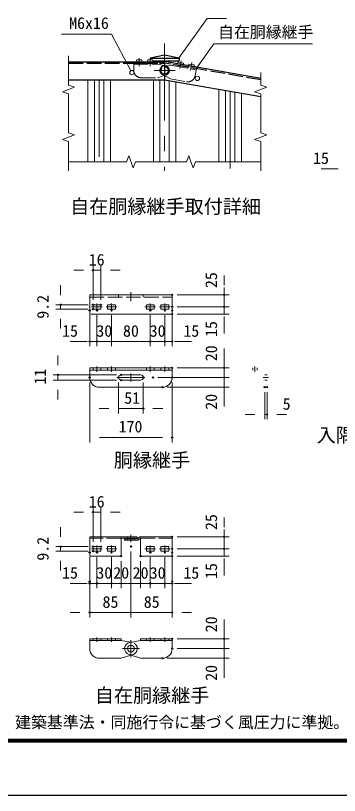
# Model space of a CAD drawing. Units: millimetres, scale not verified, with parts at other scales. Extents: x -4200 to 4200, y -2970 to 2970.
# Drawn here: x 757 to 2092, y -2970 to 244 of the extents above; entities that cross this region are included whole.
import ezdxf
from ezdxf.enums import TextEntityAlignment as Align

# ---------------------------------------------------------------- set-up
doc = ezdxf.new("R2010")
doc.units = ezdxf.units.MM
doc.header["$LTSCALE"] = 10
doc.header["$PDMODE"] = 32
doc.header["$PDSIZE"] = 5
doc.linetypes.add('DASHED', pattern=[7.5, 6, -1.5])
doc.linetypes.add('USER1', pattern=[50.8, 31.75, -6.35, 6.35, -6.35])
for name, color, linetype, lineweight in [('0-0_D-BMK', 2, 'USER1', 13), ('0-2_D-STR1', 1, 'Continuous', 25), ('0-3_D-STR3', 3, 'Continuous', 13), ('0-4_D-STR2', 7, 'Continuous', 13), ('0-5_D-STR-DIM', 7, 'Continuous', 13), ('0-8_D-TTL-TXT', 7, 'Continuous', 25), ('0-9_D-STR-TXT', 7, 'Continuous', 13), ('0-A_D-TTL', 7, 'Continuous', 25)]:
    doc.layers.add(name, color=color, linetype=linetype, lineweight=lineweight)
doc.layers.add('0-7_Defpoints', color=8, linetype='Continuous')
doc.styles.add('ＭＳ ゴシック', font='')
doc.styles.get('ＭＳ ゴシック').set_extended_font_data('MS Gothic')

msp = doc.modelspace()

# ---------------------------------------------------------------- linework, layer by layer
at = {"layer": '0-0_D-BMK'}
for p, q in [((1371.43, 129.25), (1371.43, -395.75)), ((1266.43, 69.25), (1266.43, 36.25)), ((1311.43, 69.25), (1311.43, 36.25)), ((1439.38, 58.06), (1433.65, 25.56)), ((1483.7, 50.24), (1477.97, 17.75)), ((1328.02, 18.25), (1414.68, 18.25)), ((1101.43, -20.75), (1101.43, -395.75)), ((1641.43, -68.96), (1641.43, -395.75)), ((1232.41, -895.95), (1232.41, -932.25)), ((1070.41, -956.63), (1114.41, -956.63)), ((1092.41, -942.03), (1092.41, -971.23)), ((1130.41, -956.63), (1174.41, -956.63)), ((1152.41, -942.03), (1152.41, -971.23)), ((1334.41, -956.63), (1290.41, -956.63)), ((1312.41, -942.03), (1312.41, -971.23)), ((1394.41, -956.63), (1350.41, -956.63)), ((1372.41, -942.03), (1372.41, -971.23)), ((1092.41, -1201.54), (1092.41, -1223.54)), ((1152.41, -1201.54), (1152.41, -1223.54)), ((1312.41, -1201.54), (1312.41, -1223.54)), ((1372.41, -1201.54), (1372.41, -1223.54)), ((1743.91, -1223.54), (1743.91, -1201.54)), ((1174.53, -1247.54), (1290.07, -1247.54)), ((1232.41, -1230.54), (1232.41, -1264.54)), ((1777.91, -1247.54), (1799.91, -1247.54)), ((1232.41, -1925.74), (1232.41, -1896.54)), ((1070.41, -1953.94), (1114.41, -1953.94)), ((1092.41, -1968.54), (1092.41, -1939.34)), ((1130.41, -1953.94), (1174.41, -1953.94)), ((1152.41, -1968.54), (1152.41, -1939.34)), ((1290.41, -1953.94), (1334.41, -1953.94)), ((1312.41, -1968.54), (1312.41, -1939.34)), ((1350.41, -1953.94), (1394.41, -1953.94)), ((1372.41, -1968.54), (1372.41, -1939.34)), ((1092.41, -2318.85), (1092.41, -2337.25)), ((1152.41, -2318.85), (1152.41, -2337.25)), ((1232.41, -2329.93), (1232.41, -2399.77)), ((1312.41, -2318.85), (1312.41, -2337.25)), ((1372.41, -2318.85), (1372.41, -2337.25)), ((1197.49, -2364.85), (1267.33, -2364.85)), ((1214.41, -2364.85), (1250.41, -2364.85)), ((1232.41, -2349.85), (1232.41, -2379.85))]:
    msp.add_line(p, q, dxfattribs=at)
at = {"layer": '0-2_D-STR1'}
for p, q in [((1312.18, 69.25), (1430.68, 69.25)), ((1430.68, 69.25), (1430.68, 57.25)), ((975.44, 54.25), (1371.43, 54.25)), ((1323.23, 57.25), (1430.68, 57.25)), ((1767.67, -15.06), (1371.43, 54.81)), ((1371.43, 54.81), (1371.43, -21.35)), ((1371.43, 54.25), (1371.43, -20.75)), ((1427.68, 57.25), (1427.68, 51.85)), ((975.43, -20.75), (1371.43, -20.75)), ((1767.51, -91.19), (1371.43, -21.35))]:
    msp.add_line(p, q, dxfattribs=at)
at = {"layer": '0-2_D-STR1', "linetype": 'DASHED'}
for p, q in [((975.44, 48.25), (1371.43, 48.25)), ((1767.43, -21.11), (1371.43, 48.71))]:
    msp.add_line(p, q, dxfattribs=at)
at = {"layer": '0-2_D-STR1'}
msp.add_lwpolyline([(1430.68, 69.25), (1371.43, 81.25), (1312.18, 69.25), (1312.18, 61.45)], dxfattribs=at)
at = {"layer": '0-3_D-STR3', "linetype": 'DASHED'}
for p, q in [((1243.93, 48.25), (1341.43, 48.25)), ((1243.93, 48.25), (1243.93, 18.25)), ((1243.93, 43.45), (1341.43, 43.45)), ((1254.43, 48.25), (1254.43, 43.45)), ((1278.43, 48.25), (1278.43, 43.45)), ((1299.43, 48.25), (1299.43, 43.45)), ((1323.43, 48.25), (1323.43, 43.45)), ((1341.43, 48.25), (1341.43, 43.45)), ((1341.43, 43.45), (1374.88, 37.45)), ((1405.35, 37.86), (1371.37, 37.75)), ((1406.19, 42.59), (1405.35, 37.86)), ((1405.35, 37.86), (1501.37, 20.93)), ((1406.19, 42.59), (1502.21, 25.66)), ((1423.91, 39.46), (1423.08, 34.73)), ((1447.55, 35.29), (1446.72, 30.57)), ((1395.77, -16.5), (1362.39, 0.98)), ((1468.23, 31.65), (1467.4, 26.92)), ((1491.87, 27.48), (1491.03, 22.75)), ((1502.21, 25.66), (1497, -3.89)), ((1273.93, -11.75), (1341.43, -11.75)), ((1341.43, -11.75), (1377.34, -0.33)), ((1395.77, -16.5), (1462.24, -28.22)), ((1062.41, -916.63), (1402.41, -916.63)), ((1181.41, -916.63), (1181.41, -906.63)), ((1283.41, -916.63), (1283.41, -906.63)), ((1076.41, -1207.54), (1076.41, -1217.54)), ((1108.41, -1207.54), (1108.41, -1217.54)), ((1136.41, -1207.54), (1136.41, -1217.54)), ((1168.41, -1207.54), (1168.41, -1217.54)), ((1296.41, -1207.54), (1296.41, -1217.54)), ((1328.41, -1207.54), (1328.41, -1217.54)), ((1356.41, -1207.54), (1356.41, -1217.54)), ((1388.41, -1207.54), (1388.41, -1217.54)), ((1735.31, -1217.54), (1735.31, -1207.54)), ((1752.51, -1217.54), (1752.51, -1207.54)), ((1783.91, -1236.54), (1793.91, -1236.54)), ((1783.91, -1258.54), (1793.91, -1258.54)), ((1192.41, -1910.34), (1062.41, -1910.34)), ((1218.41, -1903.94), (1218.41, -1910.34)), ((1218.41, -1918.34), (1218.41, -1911.94)), ((1246.41, -1903.94), (1246.41, -1910.34)), ((1246.41, -1918.34), (1246.41, -1911.94)), ((1272.41, -1910.34), (1402.41, -1910.34)), ((1076.41, -2324.85), (1076.41, -2331.25)), ((1108.41, -2324.85), (1108.41, -2331.25)), ((1136.41, -2324.85), (1136.41, -2331.25)), ((1168.41, -2324.85), (1168.41, -2331.25)), ((1232.41, -2338.44), (1237, -2339.26)), ((1296.41, -2324.85), (1296.41, -2331.25)), ((1328.41, -2324.85), (1328.41, -2331.25)), ((1356.41, -2324.85), (1356.41, -2331.25)), ((1388.41, -2324.85), (1388.41, -2331.25)), ((1232.41, -2392.13), (1240.29, -2389.63))]:
    msp.add_line(p, q, dxfattribs=at)
at = {"layer": '0-3_D-STR3'}
for p, q in [((1278.43, 54.25), (1254.43, 54.25)), ((1276.18, 61.45), (1256.68, 61.45)), ((1323.43, 54.25), (1299.43, 54.25)), ((1321.18, 61.45), (1301.68, 61.45)), ((1448.59, 41.2), (1424.96, 45.37)), ((1447.63, 48.68), (1428.42, 52.07)), ((1492.91, 33.39), (1469.27, 37.56)), ((1491.94, 40.87), (1472.74, 44.26)), ((1062.41, -906.63), (1402.41, -906.63)), ((1062.41, -906.63), (1062.41, -986.63)), ((1402.41, -906.63), (1402.41, -986.63)), ((1076.41, -947.43), (1076.41, -965.83)), ((1076.41, -947.43), (1108.41, -947.43)), ((1108.41, -947.43), (1108.41, -965.83)), ((1136.41, -947.43), (1168.41, -947.43)), ((1136.41, -947.43), (1136.41, -965.83)), ((1168.41, -947.43), (1168.41, -965.83)), ((1296.41, -947.43), (1296.41, -965.83)), ((1328.41, -947.43), (1296.41, -947.43)), ((1328.41, -947.43), (1328.41, -965.83)), ((1388.41, -947.43), (1356.41, -947.43)), ((1356.41, -947.43), (1356.41, -965.83)), ((1388.41, -947.43), (1388.41, -965.83)), ((1062.41, -986.63), (1402.41, -986.63)), ((1076.41, -965.83), (1108.41, -965.83)), ((1136.41, -965.83), (1168.41, -965.83)), ((1328.41, -965.83), (1296.41, -965.83)), ((1388.41, -965.83), (1356.41, -965.83)), ((1062.41, -1207.54), (1402.41, -1207.54)), ((1062.41, -1207.54), (1062.41, -1247.54)), ((1062.41, -1217.54), (1402.41, -1217.54)), ((1402.41, -1207.54), (1402.41, -1247.54)), ((1192.41, -1236.54), (1272.41, -1236.54)), ((1192.41, -1258.54), (1272.41, -1258.54)), ((1102.41, -1287.54), (1362.41, -1287.54)), ((1062.41, -1903.94), (1258.41, -1903.94)), ((1062.41, -1983.94), (1062.41, -1903.94)), ((1192.41, -1983.94), (1192.41, -1903.94)), ((1192.41, -1910.34), (1258.41, -1910.34)), ((1206.41, -1918.34), (1206.41, -1911.94)), ((1206.41, -1911.94), (1258.7, -1911.94)), ((1206.41, -1918.34), (1258.7, -1918.34)), ((1258.41, -1910.34), (1258.41, -1903.94)), ((1265.67, -1906.73), (1260.85, -1911.11)), ((1269.97, -1911.47), (1265.15, -1915.85)), ((1272.41, -1903.94), (1402.41, -1903.94)), ((1272.41, -1983.94), (1272.41, -1903.94)), ((1402.41, -1983.94), (1402.41, -1903.94)), ((1076.41, -1944.74), (1108.41, -1944.74)), ((1076.41, -1963.14), (1076.41, -1944.74)), ((1108.41, -1963.14), (1108.41, -1944.74)), ((1136.41, -1944.74), (1168.41, -1944.74)), ((1136.41, -1963.14), (1136.41, -1944.74)), ((1168.41, -1963.14), (1168.41, -1944.74)), ((1296.41, -1944.74), (1328.41, -1944.74)), ((1296.41, -1963.14), (1296.41, -1944.74)), ((1328.41, -1963.14), (1328.41, -1944.74)), ((1356.41, -1944.74), (1388.41, -1944.74)), ((1356.41, -1963.14), (1356.41, -1944.74)), ((1388.41, -1963.14), (1388.41, -1944.74)), ((1062.41, -1983.94), (1192.41, -1983.94)), ((1076.41, -1963.14), (1108.41, -1963.14)), ((1136.41, -1963.14), (1168.41, -1963.14)), ((1272.41, -1983.94), (1402.41, -1983.94)), ((1296.41, -1963.14), (1328.41, -1963.14)), ((1356.41, -1963.14), (1388.41, -1963.14)), ((1062.41, -2324.85), (1192.41, -2324.85)), ((1062.41, -2324.85), (1062.41, -2364.85)), ((1062.41, -2331.25), (1192.41, -2331.25)), ((1192.41, -2324.85), (1192.41, -2331.25)), ((1192.41, -2331.25), (1232.41, -2338.44)), ((1272.41, -2331.25), (1227.81, -2339.26)), ((1272.41, -2324.85), (1402.41, -2324.85)), ((1272.41, -2324.85), (1272.41, -2331.25)), ((1272.41, -2331.25), (1402.41, -2331.25)), ((1402.41, -2324.85), (1402.41, -2364.85)), ((1102.41, -2404.85), (1192.41, -2404.85)), ((1192.41, -2404.85), (1232.41, -2392.13)), ((1272.41, -2404.85), (1224.53, -2389.63)), ((1272.41, -2404.85), (1362.41, -2404.85))]:
    msp.add_line(p, q, dxfattribs=at)
at = {"layer": '0-3_D-STR3', "linetype": 'DASHED'}
msp.add_circle((1371.35, 18.25), 15, dxfattribs=at)
msp.add_circle((1371.35, 18.25), 15, dxfattribs=at)
at = {"layer": '0-3_D-STR3'}
for centre, radius in [((1236.43, 9.25), 9), ((1506.43, -14.69), 9), ((1232.41, -2364.85), 14)]:
    msp.add_circle(centre, radius, dxfattribs=at)
at = {"layer": '0-3_D-STR3', "linetype": 'DASHED'}
for centre, radius, start, end in [((1371.43, 18.25), 19.5, 90.18177, 242.36255), ((1371.43, 18.25), 19.5, 287.63745, 79.81823), ((1273.93, 18.25), 30, 180, 270), ((1467.45, 1.32), 30, 260, 350), ((1232.41, -2364.85), 26, 287.63745, 79.81823)]:
    msp.add_arc(centre, radius, start, end, dxfattribs=at)
at = {"layer": '0-3_D-STR3'}
for centre, radius, start, end in [((1102.41, -1247.54), 40, 180, 270), ((1192.41, -1247.54), 11, 90, 270), ((1272.41, -1247.54), 11, 270, 90), ((1362.41, -1247.54), 40, 270, 0), ((1258.7, -1908.74), 3.2, 270, 312.26587), ((1258.7, -1908.74), 9.6, 270, 312.26587), ((1272.38, -1913.41), 9.47, 89.8278, 135.14925), ((1272.41, -1913.54), 3.2, 90, 139.63546), ((1232.41, -2364.85), 26, 100.18177, 252.36255), ((1102.41, -2364.85), 40, 180, 270), ((1362.41, -2364.85), 40, 270, 0)]:
    msp.add_arc(centre, radius, start, end, dxfattribs=at)
for centre, major_axis, start_param, end_param in [((1256.68, 54.25), (0, -7.2), 3.1415927, 4.712389), ((1276.18, 54.25), (0, -7.2), 1.5707963, 3.1415927), ((1301.68, 54.25), (0, -7.2), 3.1415927, 4.712389), ((1321.18, 54.25), (0, -7.2), 1.5707963, 3.1415927), ((1427.17, 44.98), (-1.25, -7.09), 3.1415927, 4.712389), ((1446.38, 41.59), (-1.25, -7.09), 1.5707963, 3.1415927), ((1471.49, 37.17), (-1.25, -7.09), 3.1415927, 4.712389), ((1490.69, 33.78), (-1.25, -7.09), 1.5707963, 3.1415927)]:
    msp.add_ellipse(centre, major_axis=major_axis, ratio=0.3125, start_param=start_param, end_param=end_param, dxfattribs=at)
at = {"layer": '0-4_D-STR2'}
for p, q in [((1054.93, -20.75), (1054.93, -358.4)), ((1081.93, -20.75), (1081.93, -358.42)), ((1120.93, -20.75), (1120.93, -358.44)), ((1147.93, -20.75), (1147.93, -358.45)), ((1324.93, -20.75), (1324.93, -358.37)), ((1351.93, -20.75), (1351.93, -358.36)), ((1389.43, -24.52), (1389.43, -358.35)), ((1417.93, -29.55), (1417.93, -358.35)), ((1594.93, -60.76), (1594.93, -358.3)), ((1621.93, -65.52), (1621.93, -358.29)), ((1660.93, -72.4), (1660.93, -358.28)), ((1687.93, -77.16), (1687.93, -358.27))]:
    msp.add_line(p, q, dxfattribs=at)
at = {"layer": '0-5_D-STR-DIM'}
for p, q in [((975.44, 78.43), (975.43, -42.23)), ((1767.43, 9.16), (1767.43, -42.23)), ((950.51, -69.45), (1000.36, -51.31)), ((975.43, -42.23), (1000.36, -51.31)), ((1742.51, -69.45), (1792.36, -51.31)), ((1767.43, -42.23), (1792.36, -51.31)), ((975.43, -78.52), (950.51, -69.45)), ((975.52, -78.55), (975.43, -238.79)), ((1767.43, -78.52), (1742.51, -69.45)), ((1767.43, -78.52), (1767.43, -238.79)), ((975.43, -256.94), (950.51, -266.01)), ((975.43, -238.79), (1000.36, -247.87)), ((975.43, -256.94), (1000.36, -247.87)), ((1767.43, -256.94), (1742.51, -266.01)), ((1767.43, -238.79), (1792.36, -247.87)), ((1767.43, -256.94), (1792.36, -247.87)), ((975.43, -275.08), (950.51, -266.01)), ((975.43, -275.08), (975.43, -395.75)), ((1767.43, -275.08), (1742.51, -266.01)), ((1767.43, -275.08), (1767.43, -395.75)), ((1214.42, -358.48), (1223.49, -333.56)), ((1241.65, -383.4), (1223.49, -333.56)), ((1461.89, -358.41), (1470.96, -333.49)), ((1480.04, -358.41), (1470.96, -333.49)), ((975.43, -358.36), (1214.42, -358.48)), ((1250.71, -358.47), (1241.65, -383.4)), ((1250.74, -358.39), (1371.4, -358.36)), ((1371.4, -358.36), (1461.92, -358.33)), ((1480.04, -358.41), (1489.11, -383.33)), ((1498.18, -358.4), (1489.11, -383.33)), ((1498.21, -358.32), (1767.43, -358.24)), ((2057.14, -386.83), (2017.14, -386.83)), ((2087.14, -386.83), (2047.14, -386.83)), ((1076.41, -927.43), (1076.41, -785.51)), ((1108.41, -927.43), (1108.41, -785.51)), ((1036.41, -805.51), (996.41, -805.51)), ((1108.41, -805.51), (1076.41, -805.51)), ((1148.41, -805.51), (1188.41, -805.51)), ((1616.98, -866.63), (1616.98, -826.63)), ((942.41, -907.43), (942.41, -867.43)), ((1616.98, -916.63), (1616.98, -876.63)), ((1422.41, -906.63), (1636.98, -906.63)), ((1616.98, -956.63), (1616.98, -906.63)), ((1056.41, -947.43), (922.41, -947.43)), ((942.41, -965.83), (942.41, -947.43)), ((1422.41, -956.63), (1636.98, -956.63)), ((1422.41, -956.63), (1636.98, -956.63)), ((1616.98, -986.63), (1616.98, -956.63)), ((1056.41, -965.83), (922.41, -965.83)), ((1062.41, -991.23), (1062.41, -1118.91)), ((1092.41, -991.23), (1092.41, -1118.91)), ((1092.41, -991.23), (1092.41, -1118.91)), ((1152.41, -991.23), (1152.41, -1118.91)), ((1152.41, -991.23), (1152.41, -1118.91)), ((1312.41, -991.23), (1312.41, -1118.91)), ((1312.41, -991.23), (1312.41, -1118.91)), ((1372.41, -991.23), (1372.41, -1118.91)), ((1372.41, -991.23), (1372.41, -1118.91)), ((1402.41, -991.23), (1402.41, -1118.91)), ((1422.41, -986.63), (1636.98, -986.63)), ((942.41, -1005.83), (942.41, -1045.83)), ((1616.98, -996.63), (1616.98, -1036.63)), ((1616.98, -1026.63), (1616.98, -1066.63)), ((1022.41, -1098.91), (982.41, -1098.91)), ((1052.41, -1098.91), (1012.41, -1098.91)), ((1092.41, -1098.91), (1062.41, -1098.91)), ((1112.41, -1098.91), (1072.41, -1098.91)), ((1152.41, -1098.91), (1092.41, -1098.91)), ((1132.41, -1098.91), (1172.41, -1098.91)), ((1152.41, -1098.91), (1312.41, -1098.91)), ((1192.41, -1098.91), (1232.41, -1098.91)), ((1272.41, -1098.91), (1232.41, -1098.91)), ((1332.41, -1098.91), (1292.41, -1098.91)), ((1312.41, -1098.91), (1372.41, -1098.91)), ((1352.41, -1098.91), (1392.41, -1098.91)), ((1372.41, -1098.91), (1402.41, -1098.91)), ((1412.41, -1098.91), (1452.41, -1098.91)), ((1442.41, -1098.91), (1482.41, -1098.91)), ((931.41, -1196.54), (931.41, -1156.54)), ((1616.98, -1167.54), (1616.98, -1127.54)), ((1616.98, -1207.54), (1616.98, -1167.54)), ((1422.41, -1207.54), (1636.98, -1207.54)), ((1616.98, -1247.54), (1616.98, -1207.54)), ((1172.41, -1236.54), (911.41, -1236.54)), ((931.41, -1258.54), (931.41, -1236.54)), ((1343.17, -1247.54), (1636.98, -1247.54)), ((1343.17, -1247.54), (1636.98, -1247.54)), ((1616.98, -1287.54), (1616.98, -1247.54)), ((1172.41, -1258.54), (911.41, -1258.54)), ((1062.41, -1267.54), (1062.41, -1515.21)), ((1181.41, -1267.54), (1181.41, -1395.21)), ((1283.41, -1267.54), (1283.41, -1395.21)), ((1402.41, -1267.54), (1402.41, -1515.21)), ((931.41, -1298.54), (931.41, -1338.54)), ((1382.41, -1287.54), (1636.98, -1287.54)), ((1616.98, -1287.54), (1616.98, -1327.54)), ((1783.91, -1307.52), (1783.91, -1419.8)), ((1793.91, -1307.52), (1793.91, -1419.8)), ((1616.98, -1327.54), (1616.98, -1367.54)), ((1141.41, -1375.21), (1101.41, -1375.21)), ((1181.41, -1375.21), (1283.41, -1375.21)), ((1323.41, -1375.21), (1363.41, -1375.21)), ((1743.91, -1399.8), (1703.91, -1399.8)), ((1783.91, -1399.8), (1793.91, -1399.8)), ((1833.91, -1399.8), (1873.91, -1399.8)), ((1102.41, -1495.21), (1362.41, -1495.21)), ((1076.41, -1924.74), (1076.41, -1782.82)), ((1108.41, -1924.74), (1108.41, -1782.82)), ((1036.41, -1802.82), (996.41, -1802.82)), ((1108.41, -1802.82), (1076.41, -1802.82)), ((1148.41, -1802.82), (1188.41, -1802.82)), ((1616.98, -1863.94), (1616.98, -1823.94)), ((942.41, -1904.74), (942.41, -1864.74)), ((1616.98, -1913.94), (1616.98, -1873.94)), ((1422.41, -1903.94), (1636.98, -1903.94)), ((1616.98, -1953.94), (1616.98, -1903.94)), ((1056.41, -1944.74), (922.41, -1944.74)), ((942.41, -1963.14), (942.41, -1944.74)), ((1422.41, -1953.94), (1636.98, -1953.94)), ((1422.41, -1953.94), (1636.98, -1953.94)), ((1616.98, -1983.94), (1616.98, -1953.94)), ((1056.41, -1963.14), (922.41, -1963.14)), ((1062.41, -1988.54), (1062.41, -2116.22)), ((1092.41, -1988.54), (1092.41, -2116.22)), ((1092.41, -1988.54), (1092.41, -2116.22)), ((1152.41, -1988.54), (1152.41, -2116.22)), ((1152.41, -1988.54), (1152.41, -2116.22)), ((1232.41, -1964.34), (1232.41, -2236.22)), ((1232.41, -1964.34), (1232.41, -2236.22)), ((1312.41, -1988.54), (1312.41, -2116.22)), ((1312.41, -1988.54), (1312.41, -2116.22)), ((1372.41, -1988.54), (1372.41, -2116.22)), ((1372.41, -1988.54), (1372.41, -2116.22)), ((1402.41, -1988.54), (1402.41, -2116.22)), ((1422.41, -1983.94), (1636.98, -1983.94)), ((942.41, -2003.14), (942.41, -2043.14)), ((1192.41, -2003.94), (1192.41, -2116.22)), ((1272.41, -2003.94), (1272.41, -2116.22)), ((1616.98, -1993.94), (1616.98, -2033.94)), ((1616.98, -2023.94), (1616.98, -2063.94)), ((1022.41, -2096.22), (982.41, -2096.22)), ((1052.41, -2096.22), (1012.41, -2096.22)), ((1092.41, -2096.22), (1062.41, -2096.22)), ((1062.41, -2108.54), (1062.41, -2236.22)), ((1112.41, -2096.22), (1072.41, -2096.22)), ((1152.41, -2096.22), (1092.41, -2096.22)), ((1132.41, -2096.22), (1172.41, -2096.22)), ((1192.41, -2096.22), (1152.41, -2096.22)), ((1232.41, -2096.22), (1192.41, -2096.22)), ((1192.41, -2096.22), (1232.41, -2096.22)), ((1272.41, -2096.22), (1232.41, -2096.22)), ((1232.41, -2096.22), (1272.41, -2096.22)), ((1272.41, -2096.22), (1312.41, -2096.22)), ((1332.41, -2096.22), (1292.41, -2096.22)), ((1312.41, -2096.22), (1372.41, -2096.22)), ((1352.41, -2096.22), (1392.41, -2096.22)), ((1372.41, -2096.22), (1402.41, -2096.22)), ((1402.41, -2108.54), (1402.41, -2236.22)), ((1412.41, -2096.22), (1452.41, -2096.22)), ((1442.41, -2096.22), (1482.41, -2096.22)), ((1022.41, -2216.22), (982.41, -2216.22)), ((1232.41, -2216.22), (1062.41, -2216.22)), ((1192.41, -2216.22), (1152.41, -2216.22)), ((1232.41, -2216.22), (1402.41, -2216.22)), ((1272.41, -2216.22), (1312.41, -2216.22)), ((1442.41, -2216.22), (1482.41, -2216.22)), ((1616.98, -2284.85), (1616.98, -2244.85)), ((1616.98, -2324.85), (1616.98, -2284.85)), ((1422.41, -2324.85), (1636.98, -2324.85)), ((1616.98, -2364.85), (1616.98, -2324.85)), ((1422.41, -2364.85), (1636.98, -2364.85)), ((1422.41, -2364.85), (1636.98, -2364.85)), ((1616.98, -2404.85), (1616.98, -2364.85)), ((1382.41, -2404.85), (1636.98, -2404.85)), ((1616.98, -2404.85), (1616.98, -2444.85)), ((1616.98, -2444.85), (1616.98, -2484.85))]:
    msp.add_line(p, q, dxfattribs=at)
at = {"layer": '0-7_Defpoints'}
for p in [(1076.41, -805.51), (1402.41, -906.63), (1616.98, -906.63), (942.41, -947.43), (1076.41, -947.43), (1076.41, -965.83), (1108.41, -947.43), (1402.41, -956.63), (1616.98, -956.63), (1062.41, -971.23), (1092.41, -971.23), (1152.41, -971.23), (1312.41, -971.23), (1372.41, -971.23), (1402.41, -971.23), (1402.41, -986.63), (1062.41, -1098.91), (1092.41, -1098.91), (1312.41, -1098.91), (1372.41, -1098.91), (1402.41, -1098.91), (1402.41, -1207.54), (1616.98, -1207.54), (931.41, -1236.54), (1062.41, -1247.54), (1181.41, -1247.54), (1192.41, -1236.54), (1283.41, -1247.54), (1323.17, -1247.54), (1402.41, -1247.54), (1616.98, -1247.54), (1192.41, -1258.54), (1362.41, -1287.54), (1783.91, -1287.52), (1793.91, -1287.52), (1283.41, -1375.21), (1793.91, -1399.8), (1402.41, -1495.21), (1076.41, -1802.82), (1402.41, -1903.94), (1616.98, -1903.94), (942.41, -1944.74), (1076.41, -1944.74), (1076.41, -1963.14), (1108.41, -1944.74), (1232.41, -1944.34), (1402.41, -1953.94), (1616.98, -1953.94), (1062.41, -1968.54), (1092.41, -1968.54), (1152.41, -1968.54), (1192.41, -1983.94), (1272.41, -1983.94), (1312.41, -1968.54), (1372.41, -1968.54), (1402.41, -1968.54), (1402.41, -1983.94), (1062.41, -2088.54), (1402.41, -2088.54), (1062.41, -2096.22), (1092.41, -2096.22), (1152.41, -2096.22), (1312.41, -2096.22), (1372.41, -2096.22), (1402.41, -2096.22), (1062.41, -2216.22), (1402.41, -2216.22), (1402.41, -2324.85), (1616.98, -2324.85), (1402.41, -2364.85), (1616.98, -2364.85), (1362.41, -2404.85)]:
    msp.add_point(p, dxfattribs=at)
at = {"layer": '0-9_D-STR-TXT'}
for points in [[(1626.96, 231.85), (1546.68, 231.85), (1431.85, 70.88)], [(945.65, 167.9), (1152.33, 167.9), (1231.28, 18.97)], [(1981.4, 127.98), (1574.65, 127.98), (1503.36, 27.29)]]:
    msp.add_lwpolyline(points, dxfattribs=at)
at = {"layer": '0-A_D-TTL', "color": 2}
msp.add_lwpolyline([(-4200, 2970), (4200, 2970), (4200, -2970), (-4200, -2970)], close=True, dxfattribs=at)
at = {"layer": '0-A_D-TTL'}
for points in [[(-3930, 2750), (3930, 2750), (3930, -2750), (-3930, -2750)], [(-3927.5, 2747.5), (3927.5, 2747.5), (3927.5, -2747.5), (-3927.5, -2747.5)], [(-3925, 2745), (3925, 2745), (3925, -2745), (-3925, -2745)], [(-3922.5, 2742.5), (3922.5, 2742.5), (3922.5, -2742.5), (-3922.5, -2742.5)], [(-3920, 2740), (3920, 2740), (3920, -2740), (-3920, -2740)]]:
    msp.add_lwpolyline(points, close=True, dxfattribs=at)

# ---------------------------------------------------------------- texts
at = {"layer": '0-5_D-STR-DIM', "style": 'ＭＳ ゴシック'}
for s, p in [('15', (1983.39, -381.82)), ('16', (1058.53, -800.5)), ('15', (948.66, -1093.89)), ('30', (1089.78, -1093.89)), ('80', (1199.78, -1093.89)), ('30', (1309.78, -1093.89)), ('15', (1448.66, -1093.89)), ('51', (1204.86, -1370.2)), ('5', (1858.18, -1394.78)), ('170', (1181.76, -1488.2)), ('16', (1058.53, -1797.81)), ('15', (948.66, -2091.2)), ('30', (1089.78, -2091.2)), ('20', (1159.66, -2091.2)), ('20', (1239.66, -2091.2)), ('30', (1309.78, -2091.2)), ('15', (1448.66, -2091.2)), ('85', (1115.43, -2211.2)), ('85', (1285.43, -2211.2))]:
    msp.add_text(s, height=48.09, dxfattribs=at).set_placement(p, align=Align.BOTTOM_LEFT)
for s, p in [('25', (1601.95, -878.73)), ('9.2', (907.66, -1005.23)), ('15', (1601.95, -1080.38)), ('20', (1601.95, -1180.29)), ('11', (896.66, -1276.87)), ('20', (1601.95, -1380.29)), ('25', (1601.95, -1876.04)), ('9.2', (907.66, -2002.54)), ('15', (1601.95, -2077.69)), ('20', (1601.95, -2297.6)), ('20', (1601.95, -2497.6))]:
    msp.add_text(s, height=48.09, rotation=90, dxfattribs=at).set_placement(p, align=Align.BOTTOM_LEFT)
at = {"layer": '0-8_D-TTL-TXT', "style": 'ＭＳ ゴシック'}
for s, height, p in [('自在胴縁継手取付詳細', 57.7, (981.6, -588.51)), ('入隅コーナープレート', 57.7, (1998.46, -1531.07)), ('胴縁継手', 57.7, (1161.71, -1634.21)), ('自在胴縁継手', 57.7, (1083.74, -2603.85)), ('（設計条件）風荷重：昭和57年改正 建築基準法・同施行令に基づく風圧力に準拠。', 48.09, (-327.26, -2707.06))]:
    msp.add_text(s, height=height, dxfattribs=at).set_placement(p, align=Align.BOTTOM_LEFT)
at = {"layer": '0-9_D-STR-TXT', "style": 'ＭＳ ゴシック'}
for s, p in [('M6x16', (977.68, 174.96)), ('自在胴縁継手', (1591.56, 137.86))]:
    msp.add_text(s, height=48.09, dxfattribs=at).set_placement(p, align=Align.BOTTOM_LEFT)

doc.saveas('drawing.dxf')
